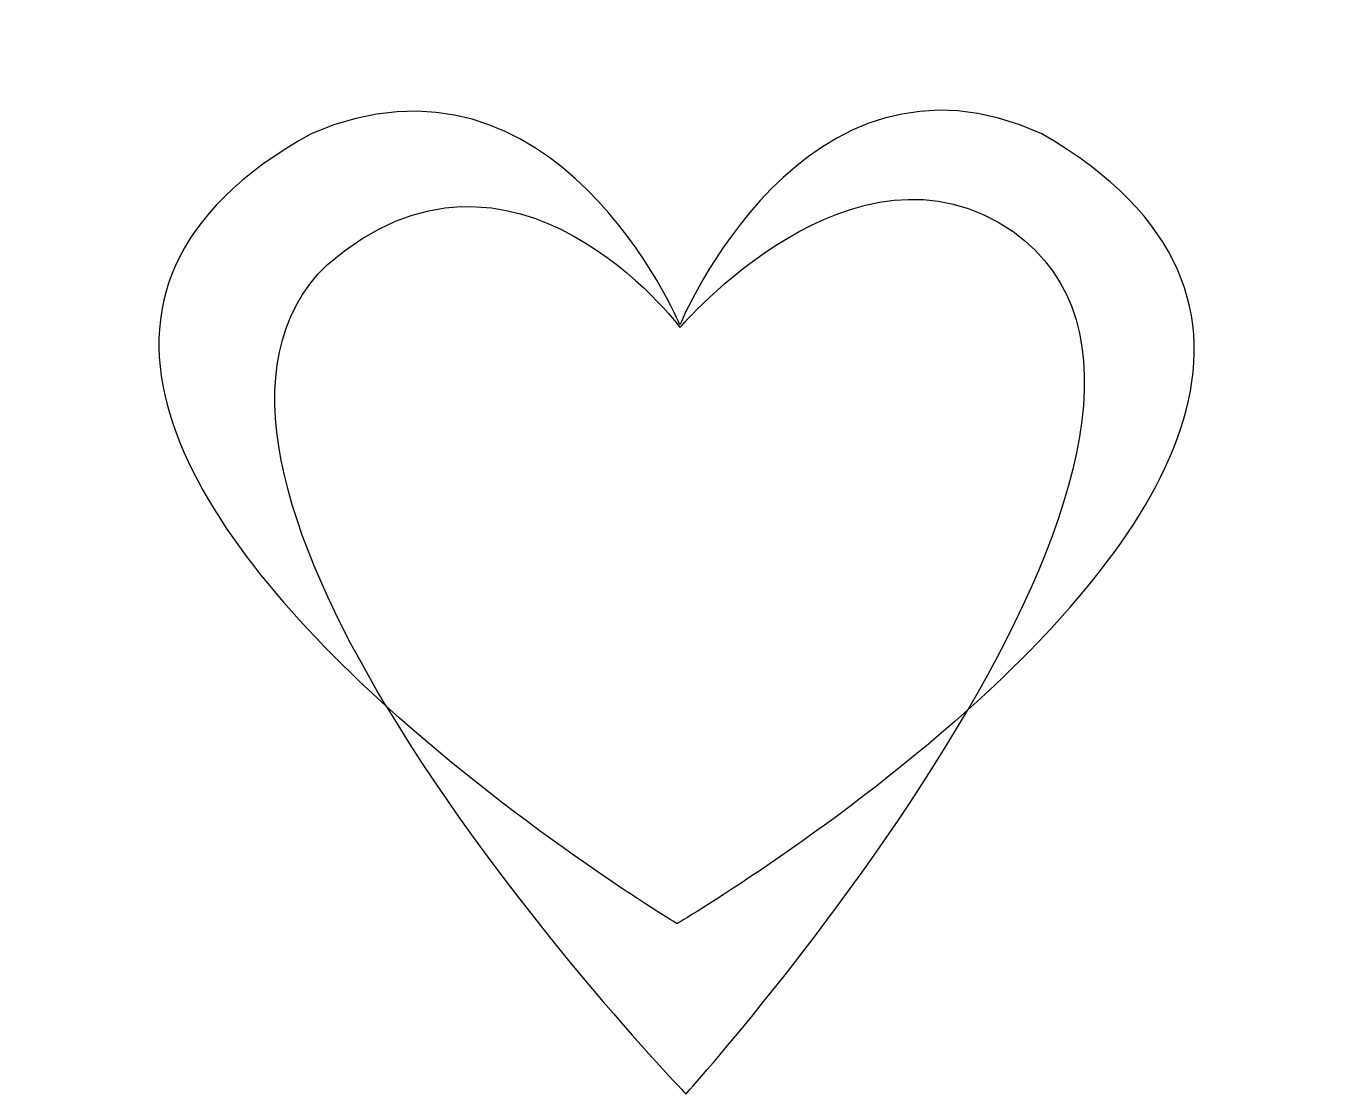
# Model space of a CAD drawing. Header units: centimetres. Extents: x -13 to 12.7, y -9.3 to 11.8.
import ezdxf

# ---------------------------------------------------------------- set-up
doc = ezdxf.new("R2010")
doc.units = ezdxf.units.CM
doc.header["$MEASUREMENT"] = 0
doc.layers.add('Camada 1', color=7, linetype='Continuous')

msp = doc.modelspace()

# ---------------------------------------------------------------- linework, layer by layer
at = {"layer": 'Camada 1'}
for points, knots in [([(5.59541, -1.73503), (7.71657, 1.90632), (9.07029, 5.87283), (6.4902, 7.72658), (6.4902, 7.72658), (3.35232, 9.88817), (-0.09155, 5.82523), (-0.09155, 5.82523), (-0.09155, 5.82523), (-0.09155, 5.82523), (-3.39239, 10.24824), (-7.06943, 7.06639), (-7.06943, 7.06639), (-9.08082, 5.10805), (-7.85998, 1.6079), (-5.90225, -1.65671), (-5.90225, -1.65671), (-9.69518, 1.78287), (-13.02044, 6.5304), (-7.38281, 9.65764), (-7.38281, 9.65764), (-2.54488, 11.7325), (-0.09468, 5.87767), (-0.09468, 5.87767), (-0.09468, 5.87767), (-0.09468, 5.87767), (2.33937, 11.78592), (7.06144, 9.65761), (7.06144, 9.65761), (12.69685, 6.37678), (9.38183, 1.65619), (5.59541, -1.73503)], [0, 0, 0, 0, 0.11111111, 0.11111111, 0.11111111, 0.11111111, 0.22222222, 0.22222222, 0.22222222, 0.22222222, 0.33333333, 0.33333333, 0.33333333, 0.33333333, 0.44444444, 0.44444444, 0.44444444, 0.44444444, 0.55555556, 0.55555556, 0.55555556, 0.55555556, 0.66666667, 0.66666667, 0.66666667, 0.66666667, 0.77777778, 0.77777778, 0.77777778, 0.77777778, 1, 1, 1, 1]), ([(-0.15237, -5.95924), (-0.15237, -5.95924), (2.84581, -4.19762), (5.59541, -1.73503), (5.59541, -1.73503), (3.2706, -5.72601), (0.02387, -9.32638), (0.02387, -9.32638), (0.02387, -9.32638), (0.02387, -9.32638), (-3.49589, -5.66949), (-5.90225, -1.65674), (-5.90225, -1.65674), (-3.15039, -4.15221), (-0.15237, -5.95924), (-0.15237, -5.95924)], [0, 0, 0, 0, 0.2, 0.2, 0.2, 0.2, 0.4, 0.4, 0.4, 0.4, 0.6, 0.6, 0.6, 0.6, 1, 1, 1, 1])]:
    msp.add_open_spline(points, degree=3, knots=knots, dxfattribs=at)

doc.saveas('drawing.dxf')
